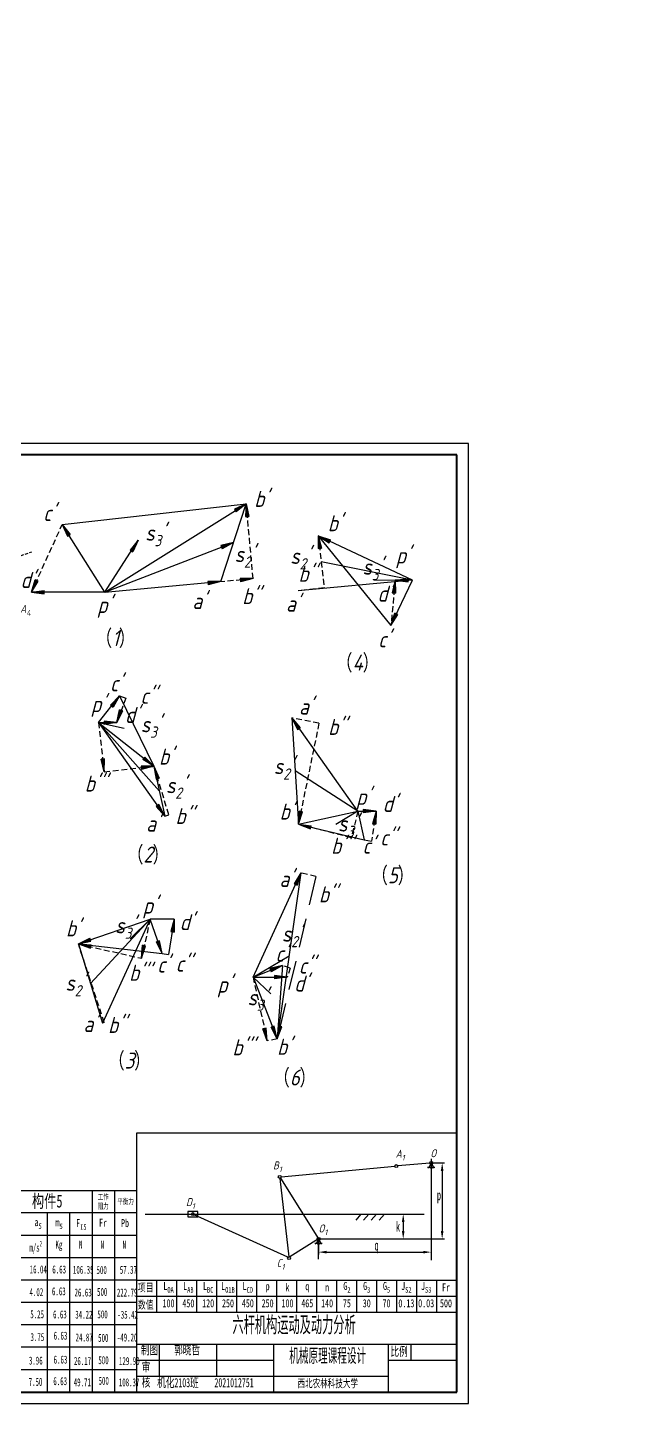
# Model space of a CAD drawing. Header units: millimetres. Extents: x -2889 to 8174, y 2447 to 8478.
# Drawn here: x 2824 to 3083, y 7474 to 8076 of the extents above; entities that cross this region are included whole.
import ezdxf

# ---------------------------------------------------------------- set-up
doc = ezdxf.new("R2010")
doc.units = ezdxf.units.MM
doc.linetypes.add('DASHED', pattern=[19.05, 12.7, -6.35])
doc.linetypes.add('DASHED2', pattern=[9.525, 6.35, -3.175])
for name, color, linetype, lineweight in [('粗实线', 7, 'Continuous', 40), ('细虚线', 255, 'DASHED', 25), ('虚线', 7, 'DASHED2', 0)]:
    doc.layers.add(name, color=color, linetype=linetype, lineweight=lineweight)
doc.layers.add('细实线', color=255, linetype='Continuous')
doc.styles.get("Standard").update_dxf_attribs({"font": 'arial.ttf'})
doc.styles.add('仿宋', font='simfang.ttf', dxfattribs={"width": 0.7})
doc.styles.add('工图', font='hyswlongfangsong.ttf', dxfattribs={"width": 0.7})
doc.styles.add('数字与字母', font='gbeitc.shx')
doc.styles.add('汉字', font='simfang.ttf', dxfattribs={"width": 0.7})
doc.dimstyles.new('721', dxfattribs={"dimtxt": 3.5, "dimasz": 3.5, "dimexe": 1.25, "dimexo": 0.625, "dimtad": 1, "dimtoh": 1, "dimdsep": 46, "dimtxsty": '数字与字母', "dimcen": 2.5, "dimadec": 0, "dimazin": 0, "dimtfac": 1, "dimtmove": 0, "dimatfit": 3, "dimfxl": 1, "dimlwd": 25, "dimlwe": 25, "dimarcsym": 0})
doc.dimstyles.new('AM_ISO$0', dxfattribs={"dimtxt": 3.5, "dimasz": 3.5, "dimexe": 1, "dimexo": 1, "dimgap": 1.5, "dimtad": 1, "dimdsep": 46, "dimtxsty": 'Standard', "dimcen": 0, "dimclrd": 256, "dimclre": 256, "dimclrt": 2, "dimadec": 0, "dimazin": 2, "dimtp": 0.1, "dimtm": 0.1, "dimtfac": 0.71, "dimtdec": 3, "dimtmove": 0, "dimatfit": 3, "dimfxl": 1, "dimlwd": -1, "dimlwe": -1, "dimarcsym": 1})

# ---------------------------------------------------------------- blocks, each defined once
blk = doc.blocks.new('箭头2.0')
at = {"layer": '细实线'}
h = blk.add_hatch(color=0, dxfattribs=at)
h.dxf.hatch_style = 1
h.paths.add_polyline_path([(-0.72, -5.62), (0.72, -5.62), (0, 0)])
at = {"layer": '细实线', "color": 0}
for p, q in [((0, 0), (-0.72, -5.62)), ((0, 0), (0.72, -5.62)), ((-0.72, -5.62), (0.72, -5.62))]:
    blk.add_line(p, q, dxfattribs=at)
blk = doc.blocks.new('*U135')
at = {"layer": '细实线'}
blk.add_line((0, -6.98), (0, 6.98), dxfattribs=at)
blk = doc.blocks.new('*U136')
at = {"layer": '细实线', "color": 0, "linetype": 'ByBlock', "lineweight": -2, "transparency": 16777216}
for p in [(0, 0), (8.75, 0), (17.5, 0), (26.25, 0), (35, 0), (43.75, 0), (52.5, 0), (61.25, 0), (70, 0), (78.75, 0), (87.5, 0), (96.25, 0), (105, 0), (113.75, 0), (122.5, 0), (131.25, 0), (140, 0)]:
    blk.add_blockref('*U135', p, dxfattribs=at)
blk = doc.blocks.new('*D138')
at = {"layer": 'Defpoints', "color": 0, "transparency": 16777216}
for p in [(3642.9, 7736.58), (3642.9, 7736.58), (3627.77, 7695.01), (3551.1, 7683.58), (3642.9, 7630.58)]:
    blk.add_point(p, dxfattribs=at)
at = {"layer": '细实线', "color": 0, "lineweight": 25, "transparency": 16777216}
blk.add_arc((3642.9, 7736.58), 44.24, 214.53415, 265.46585, dxfattribs=at)
at = {"layer": '细实线', "color": 0, "transparency": 16777216}
for points in [[(3605.96, 7711.19), (3606.95, 7711.81), (3604.58, 7714.46)], [(3639.42, 7693.06), (3639.38, 7691.89), (3642.9, 7692.34)]]:
    blk.add_solid(points, dxfattribs=at)
blk = doc.blocks.new('*D140')
at = {"layer": 'Defpoints', "color": 0, "transparency": 16777216}
for p in [(3642.9, 7802.58), (3660.28, 7746.61), (3642.9, 7736.58), (3642.9, 7736.58), (3708.9, 7736.58)]:
    blk.add_point(p, dxfattribs=at)
at = {"layer": '细实线', "color": 0, "lineweight": 25, "transparency": 16777216}
blk.add_arc((3642.9, 7736.58), 20.07, 10.00475, 79.99525, dxfattribs=at)
at = {"layer": '细实线', "color": 0, "transparency": 16777216}
for points in [[(3646.33, 7755.76), (3646.43, 7756.92), (3642.9, 7756.65)], [(3663.24, 7740.11), (3662.08, 7740.01), (3662.97, 7736.58)]]:
    blk.add_solid(points, dxfattribs=at)
blk = doc.blocks.new('*U147')
at = {"layer": '细实线'}
blk.add_line((0.32, 0.34), (-0.32, -0.34), dxfattribs=at)
blk = doc.blocks.new('*U148')
at = {"layer": '细实线', "color": 0, "linetype": 'ByBlock', "lineweight": -2, "transparency": 16777216}
for p in [(0, 0), (0.96, 0), (1.92, 0), (2.87, 0), (3.83, 0)]:
    blk.add_blockref('*U147', p, dxfattribs=at)
blk = doc.blocks.new('旋转机架')
at = {"layer": '细实线', "color": 0}
for p, q in [((-2.5, -2.88), (2.37, -2.88)), ((-0.46, -0.89), (-1.48, -2.88)), ((0.46, -0.89), (1.48, -2.88))]:
    blk.add_line(p, q, dxfattribs=at)
blk.add_circle((0, 0), 1, dxfattribs=at)
blk.add_blockref('*U148', (-1.93, -3.22), dxfattribs=at)
blk = doc.blocks.new('移动副')
at = {"layer": '细实线', "color": 0}
for p, q in [((-3.48, 1.77), (-3.48, -1.88)), ((3.48, 1.77), (-3.48, 1.77)), ((3.48, -1.88), (3.48, 1.77)), ((-3.48, -1.88), (3.48, -1.88))]:
    blk.add_line(p, q, dxfattribs=at)
blk.add_circle((0, 0), 1, dxfattribs=at)
blk = doc.blocks.new('*U142')
at = {"layer": '细实线'}
blk.add_line((1.14, 1.32), (-1.14, -1.32), dxfattribs=at)
blk = doc.blocks.new('*U143')
at = {"layer": '细实线', "color": 0, "linetype": 'ByBlock', "lineweight": -2, "transparency": 16777216}
for p in [(0, 0), (3.42, 0), (6.83, 0), (10.25, 0)]:
    blk.add_blockref('*U142', p, dxfattribs=at)
blk = doc.blocks.new('*D151')
at = {"layer": 'Defpoints', "color": 0, "transparency": 16777216}
for p in [(2987.9, 7556.86), (2987.9, 7545.98), (2988.77, 7545.98)]:
    blk.add_point(p, dxfattribs=at)
at = {"layer": '细实线', "linetype": 'ByBlock', "transparency": 16777216}
for p, q in [((2988.9, 7556.86), (2989.77, 7556.86)), ((2988.77, 7553.36), (2988.77, 7549.48)), ((2988.9, 7545.98), (2989.77, 7545.98))]:
    blk.add_line(p, q, dxfattribs=at)
at = {"layer": '细实线', "transparency": 16777216}
for points in [[(2988.19, 7553.36), (2989.35, 7553.36), (2988.77, 7556.86)], [(2988.19, 7549.48), (2989.35, 7549.48), (2988.77, 7545.98)]]:
    blk.add_solid(points, dxfattribs=at)
blk = doc.blocks.new('*D152')
at = {"layer": 'Defpoints', "color": 0, "transparency": 16777216}
for p in [(3001.03, 7579.26), (3001.03, 7545.98), (3005.81, 7545.98)]:
    blk.add_point(p, dxfattribs=at)
at = {"layer": '细实线', "linetype": 'ByBlock', "transparency": 16777216}
for p, q in [((3002.03, 7579.26), (3006.81, 7579.26)), ((3005.81, 7575.76), (3005.81, 7549.48)), ((3002.03, 7545.98), (3006.81, 7545.98))]:
    blk.add_line(p, q, dxfattribs=at)
at = {"layer": '细实线', "transparency": 16777216}
for points in [[(3005.22, 7575.76), (3006.39, 7575.76), (3005.81, 7579.26)], [(3005.22, 7549.48), (3006.39, 7549.48), (3005.81, 7545.98)]]:
    blk.add_solid(points, dxfattribs=at)
blk = doc.blocks.new('*D153')
at = {"layer": 'Defpoints', "color": 0, "transparency": 16777216}
for p in [(2951.76, 7545.98), (3001.03, 7545.98), (3001.03, 7540.21)]:
    blk.add_point(p, dxfattribs=at)
at = {"layer": '细实线', "linetype": 'ByBlock', "transparency": 16777216}
for p, q in [((2951.76, 7544.98), (2951.76, 7539.21)), ((3001.03, 7544.98), (3001.03, 7539.21)), ((2955.26, 7540.21), (2997.53, 7540.21))]:
    blk.add_line(p, q, dxfattribs=at)
at = {"layer": '细实线', "transparency": 16777216}
for points in [[(2955.26, 7540.79), (2955.26, 7539.62), (2951.76, 7540.21)], [(2997.53, 7540.79), (2997.53, 7539.62), (3001.03, 7540.21)]]:
    blk.add_solid(points, dxfattribs=at)

msp = doc.modelspace()

# ---------------------------------------------------------------- linework, layer by layer
at = {"layer": '粗实线', "color": 0}
for p, q in [((3012.265, 7889), (2448.265, 7889)), ((3012.265, 7479), (3012.265, 7889)), ((2448.265, 7479), (3012.265, 7479))]:
    msp.add_line(p, q, dxfattribs=at)
at = {"layer": '细实线', "color": 0}
for p, q in [((3017.265, 7894), (2423.265, 7894)), ((3017.265, 7474), (3017.265, 7894)), ((2839.659, 7858.557), (2920.095, 7867.627)), ((2858.262, 7828.874), (2920.095, 7867.627)), ((2908.978, 7833.592), (2920.095, 7867.627)), ((2858.262, 7828.874), (2839.659, 7858.557)), ((2858.262, 7828.874), (2872.893, 7851.64)), ((2858.262, 7828.874), (2914.536, 7850.61)), ((2992.791, 7834.1), (2951.604, 7853.615)), ((2951.604, 7853.615), (2983.407, 7814.328)), ((2992.791, 7834.1), (2952.904, 7842.184)), ((2858.262, 7828.874), (2908.166, 7833.517)), ((2992.796, 7834.109), (2942.891, 7829.466)), ((2992.796, 7834.109), (2975.933, 7834.017)), ((2983.407, 7814.328), (2992.762, 7834.106)), ((2992.762, 7834.106), (2985.262, 7834.106)), ((2992.796, 7834.109), (2992.791, 7834.1)), ((2858.262, 7828.874), (2826.193, 7828.874)), ((2855.567, 7771.882), (2864.748, 7783.507)), ((2864.748, 7783.507), (2867.433, 7782.583)), ((2864.748, 7783.507), (2879.789, 7752.752)), ((2855.567, 7771.882), (2884.54, 7730.985)), ((2855.567, 7771.882), (2879.789, 7752.752)), ((2855.567, 7771.882), (2863.593, 7771.882)), ((2855.567, 7771.882), (2866.677, 7769.398)), ((2855.567, 7771.882), (2882.165, 7741.868)), ((2968.996, 7733.067), (2940.023, 7773.965)), ((2940.023, 7773.965), (2942.909, 7727.463)), ((2879.789, 7752.752), (2884.54, 7730.985)), ((2968.996, 7733.067), (2941.466, 7750.714)), ((2942.909, 7727.463), (2968.996, 7733.067)), ((2968.996, 7733.067), (2959.306, 7727.345)), ((2968.996, 7733.067), (2976.89, 7733.067)), ((2968.996, 7733.067), (2971.685, 7720.546)), ((2942.909, 7727.463), (2971.685, 7720.546)), ((2971.685, 7720.546), (2974.877, 7720.053)), ((2923.083, 7660.554), (2944.014, 7706.094)), ((2944.014, 7706.094), (2933.641, 7633.543)), ((2846.707, 7675.017), (2878.135, 7685.915)), ((2851.955, 7657.696), (2878.135, 7685.915)), ((2878.135, 7685.915), (2857.203, 7640.376)), ((2869.402, 7677.255), (2878.135, 7685.915)), ((2883.366, 7670.832), (2878.135, 7685.915)), ((2888.636, 7685.915), (2878.135, 7685.915)), ((2888.636, 7685.915), (2886.079, 7670.385)), ((2846.707, 7675.017), (2883.366, 7670.832)), ((2846.707, 7675.017), (2857.203, 7640.376)), ((2883.366, 7670.832), (2886.078, 7670.385)), ((2923.083, 7660.554), (2938.828, 7669.818)), ((2923.083, 7660.554), (2935.954, 7665.585)), ((2935.954, 7665.585), (2933.641, 7633.543)), ((2923.083, 7660.554), (2933.641, 7633.543)), ((2923.083, 7660.554), (2938.072, 7660.554)), ((2923.083, 7660.554), (2930.893, 7653.227)), ((2872.265, 7567.125), (2872.265, 7592.366)), ((2872.265, 7592.366), (3012.265, 7592.366)), ((3000.397, 7579.199), (2986.378, 7577.894)), ((3001.034, 7580.964), (3001.034, 7536.741)), ((2934.833, 7572.457), (2938.695, 7538.224)), ((2935.101, 7572.55), (2951.755, 7545.979)), ((2935.399, 7573.152), (2985.103, 7577.776)), ((2637.265, 7567.125), (2872.265, 7567.125)), ((2852.682, 7567.125), (2852.682, 7479)), ((2862.473, 7567.125), (2862.473, 7479)), ((2872.265, 7479), (2872.265, 7567.125)), ((2872.265, 7557.333), (2656.848, 7557.333)), ((2833.098, 7557.333), (2833.098, 7479)), ((2842.89, 7557.333), (2842.89, 7479)), ((2875.965, 7556.858), (2892.742, 7556.858)), ((2892.742, 7556.858), (2894.022, 7556.858)), ((2894.022, 7556.858), (2894.547, 7556.858)), ((2894.547, 7556.858), (2899.008, 7556.823)), ((2938.363, 7537.993), (2897.36, 7556.594)), ((2899.008, 7556.858), (2997.907, 7556.858)), ((2872.265, 7547.542), (2656.848, 7547.542)), ((2951.755, 7545.979), (2939.241, 7538.135)), ((2951.755, 7545.979), (3006.094, 7545.979)), ((2951.755, 7537.193), (2951.755, 7545.979)), ((2872.265, 7537.75), (2637.265, 7537.75)), ((2872.265, 7527.958), (2637.265, 7527.958)), ((2872.265, 7528), (3012.265, 7528)), ((2872.265, 7518.167), (2637.265, 7518.167)), ((2872.265, 7521), (3012.265, 7521)), ((2872.265, 7514), (3012.265, 7514)), ((2872.265, 7508.375), (2637.265, 7508.375)), ((2872.265, 7498.583), (2637.265, 7498.583)), ((2872.265, 7500), (3012.265, 7500)), ((2882.265, 7486), (2882.265, 7500)), ((2907.265, 7486), (2907.265, 7500)), ((2932.265, 7479), (2932.265, 7500)), ((2982.265, 7479), (2982.265, 7500)), ((2992.265, 7493), (2992.265, 7500)), ((2872.265, 7488.792), (2637.265, 7488.792)), ((2872.265, 7493), (2932.265, 7493)), ((2982.265, 7493), (3012.265, 7493)), ((2872.265, 7486), (2982.265, 7486)), ((2423.265, 7474), (3017.265, 7474))]:
    msp.add_line(p, q, dxfattribs=at)
for centre in [(2985.74, 7577.835), (2934.762, 7573.093), (2938.876, 7537.61)]:
    msp.add_circle(centre, 0.64, dxfattribs=at)
at = {"layer": '细虚线', "color": 0, "ltscale": 0.2}
for p, q in [((2923.138, 7834.91), (2920.095, 7867.627)), ((2826.193, 7828.874), (2839.659, 7858.557)), ((2951.604, 7853.615), (2954.204, 7830.753)), ((2908.166, 7833.517), (2923.138, 7834.91)), ((2985.262, 7834.106), (2983.407, 7814.328)), ((2954.204, 7830.753), (2942.891, 7829.466)), ((2867.433, 7782.583), (2863.593, 7771.882)), ((2855.567, 7771.882), (2858.003, 7750.294)), ((2951.906, 7771.539), (2940.023, 7773.965)), ((2951.906, 7771.539), (2942.909, 7727.463)), ((2858.003, 7750.294), (2879.789, 7752.752)), ((2886.285, 7731.519), (2879.789, 7752.752)), ((2884.54, 7730.985), (2886.285, 7731.519)), ((2968.996, 7733.067), (2966.012, 7721.503)), ((2976.89, 7733.067), (2974.877, 7720.053)), ((2966.012, 7721.503), (2942.909, 7727.463)), ((2950.626, 7704.511), (2944.014, 7706.094)), ((2878.135, 7685.915), (2874.254, 7668.779)), ((2846.707, 7675.017), (2874.254, 7668.779)), ((2858.034, 7640.649), (2846.707, 7675.017)), ((2939.345, 7664.488), (2935.954, 7665.585)), ((2939.345, 7664.488), (2938.072, 7660.554)), ((2923.083, 7660.554), (2929.287, 7632.577)), ((2858.034, 7640.649), (2857.203, 7640.376)), ((2933.641, 7633.543), (2929.287, 7632.577))]:
    msp.add_line(p, q, dxfattribs=at)
at = {"layer": '细虚线', "color": 0, "ltscale": 0.1}
msp.add_line((2805.401, 7839.649), (2826.4, 7846.57), dxfattribs=at)
at = {"layer": '细虚线', "color": 0}
msp.add_line((2950.626, 7704.511), (2933.641, 7633.543), dxfattribs=at)
at = {"layer": '虚线', "color": 0, "lineweight": -3}
msp.add_arc((2906.732, 7540.408), 25, 229.309386, 229.453205, dxfattribs=at)

# ---------------------------------------------------------------- block references
at = {"layer": '细实线', "color": 0}
for p, rotation in [((2920.095, 7867.627), 302.4392102187659), ((2920.095, 7867.627), 4.683705977984299), ((2839.659, 7858.557), 31.20646270883097), ((2872.893, 7851.64), 327.9531146710796), ((2914.536, 7850.61), 291.0316298577297), ((2951.604, 7853.615), 64.44124201060636), ((2826.193, 7828.874), 156.2677295356182), ((2908.978, 7833.592), 277.3331913221975), ((2923.138, 7834.91), 277.3331913221975), ((2985.262, 7834.106), 353.4996680419741), ((2985.262, 7834.106), 90), ((2826.193, 7828.874), 90), ((2983.407, 7814.328), 154.9935740070511), ((2864.748, 7783.507), 322.0784099328862), ((2863.593, 7771.882), 161.1247153277256), ((2863.593, 7771.882), 270.6427450660389), ((2940.023, 7773.965), 32.9367277442102), ((2858.003, 7750.294), 186.4359484398935), ((2879.789, 7752.752), 276.9711990045515), ((2879.789, 7752.752), 231.74290007375), ((2879.789, 7752.752), 16.57255390792412), ((2884.54, 7730.985), 215.75633470458), ((2942.909, 7727.463), 168.9034621133719), ((2976.89, 7733.067), 270), ((2976.89, 7733.067), 351.6362527560603), ((2942.909, 7727.463), 75.49190586152845), ((2944.014, 7706.094), 335.6177421766736), ((2888.636, 7685.915), 351.7164211023703), ((2846.707, 7675.017), 109.9988659186422), ((2846.707, 7675.017), 78.42197427366418), ((2883.366, 7670.832), 199.4440859676409), ((2874.254, 7668.779), 167.8074152782794), ((2935.954, 7665.585), 291.131549584803), ((2938.072, 7660.554), 270), ((2933.641, 7633.543), 200.3803052611691), ((2933.641, 7633.543), 165.7710379638157), ((2929.287, 7632.577), 192.5046620091777)]:
    msp.add_blockref('箭头2.0', p, dxfattribs=dict(at, rotation=rotation))
at = {"layer": '细实线', "color": 0, "xscale": 0.6399858797724431, "yscale": 0.6399858797724431, "zscale": 0.6399858797724431}
for name, p in [('旋转机架', (3001.034, 7579.258)), ('移动副', (2896.777, 7556.858)), ('旋转机架', (2951.755, 7545.979))]:
    msp.add_blockref(name, p, dxfattribs=at)
at = {"layer": '细实线', "color": 0}
for name, p in [('*U143', (2969.137, 7555.539)), ('*U136', (2872.265, 7520.979))]:
    msp.add_blockref(name, p, dxfattribs=at)
at = {"layer": '细虚线', "color": 0, "rotation": 6.637804016497827}
msp.add_blockref('箭头2.0', (2951.604, 7853.615), dxfattribs=at)

# ---------------------------------------------------------------- texts
at = {"layer": '细实线', "color": 0}
for s, width, gutter_width, insert, char_height, attachment_point, style in [("b'", 13.68078, 35, (2923.643, 7873.219), 7, 1, '数字与字母'), ("c'", 10.49316, 35, (2831.338, 7867.02), 7, 1, '数字与字母'), ("b'", 13.68078, 35, (2955.799, 7862.584), 7, 1, '数字与字母'), ("\\A1;s{\\H0.7x;\\S^ 3;}'", 12.64138, 35, (2875.956, 7858.401), 7, 1, '数字与字母'), ("\\A1;s{\\H0.7x;\\S^ 2;}'", 12.64138, 35, (2915.064, 7849.044), 7, 1, '数字与字母'), ("\\A1;s{\\H0.7x;\\S^ 2;}'", 12.64138, 35, (2939.4, 7848.252), 7, 1, '数字与字母'), ("p'", 14.53177, 35, (2985.615, 7848.483), 7, 1, '数字与字母'), ("\\A1;s{\\H0.7x;\\S^ 3;}'", 12.64138, 35, (2970.941, 7843.532), 7, 1, '数字与字母'), ("d'", 10.49316, 35, (2821.453, 7837.741), 7, 1, '数字与字母'), ("b''", 13.68078, 35, (2942.998, 7840.472), 7, 1, '数字与字母'), ("b''", 13.68078, 35, (2918.381, 7830.66), 7, 1, '数字与字母'), ("d'", 10.49316, 35, (2977.509, 7831.748), 7, 1, '数字与字母'), ("p'", 14.53177, 35, (2855.047, 7826.835), 7, 1, '数字与字母'), ("a'", 12.64138, 35, (2896.588, 7828.534), 7, 1, '数字与字母'), ("a'", 12.64138, 35, (2937.539, 7827.355), 7, 1, '数字与字母'), ('\\A1;A{\\H0.7x;\\S^ 4;}', 3.46803, 17.5, (2821.224, 7823.376), 3.5, 1, '数字与字母'), ('{\\fHYSWLongFangSong|b0|i0|c134|p2;（}1{\\fHYSWLongFangSong|b0|i0|c134|p2;）}', 28.48856, 12.5, (2854.461, 7812.372), 7, 1, '数字与字母'), ("c'", 10.49316, 35, (2977.817, 7811.766), 7, 1, '数字与字母'), ('{\\fHYSWLongFangSong|b0|i0|c134|p2;（}4{\\fHYSWLongFangSong|b0|i0|c134|p2;）}', 28.48856, 12.5, (2959.566, 7801.608), 7, 1, '数字与字母'), ("c'", 10.49316, 35, (2860.57, 7792.523), 7, 1, '数字与字母'), ("p'", 14.53177, 35, (2852.332, 7783.473), 7, 1, '数字与字母'), ("c''", 10.49316, 35, (2873.873, 7787.076), 7, 1, '数字与字母'), ("a'", 12.64138, 35, (2943.231, 7782.366), 7, 1, '数字与字母'), ("d'", 10.49316, 35, (2867.106, 7778.689), 7, 1, '数字与字母'), ("\\A1;s{\\H0.7x;\\S^ 3;}'", 12.64138, 35, (2873.999, 7774.625), 7, 1, '数字与字母'), ("b''", 13.68078, 35, (2955.964, 7773.476), 7, 1, '数字与字母'), ("b'", 13.68078, 35, (2882.008, 7760.47), 7, 1, '数字与字母'), ("\\A1;s{\\H0.7x;\\S^ 2;}'", 12.64138, 35, (2932.175, 7756.297), 7, 1, '数字与字母'), ("b'''", 13.68078, 35, (2849.531, 7748.682), 7, 1, '数字与字母'), ("\\A1;s{\\H0.7x;\\S^ 2;}'", 12.64138, 35, (2885.022, 7747.963), 7, 1, '数字与字母'), ("p'", 14.53177, 35, (2968.276, 7742.907), 7, 1, '数字与字母'), ("d'", 10.49316, 35, (2979.808, 7739.771), 7, 1, '数字与字母'), ("b''", 13.68078, 35, (2889.2, 7734.47), 7, 1, '数字与字母'), ("b'", 13.68078, 35, (2934.765, 7736.423), 7, 1, '数字与字母'), ("a'", 12.64138, 35, (2876.389, 7731.137), 7, 1, '数字与字母'), ("\\A1;s{\\H0.7x;\\S^ 3;}'", 12.64138, 35, (2960.245, 7731.187), 7, 1, '数字与字母'), ("b'''", 13.68078, 35, (2957.283, 7721.482), 7, 1, '数字与字母'), ("c'", 10.49316, 35, (2970.964, 7721.482), 7, 1, '数字与字母'), ("c''", 10.49316, 35, (2978.708, 7725.084), 7, 1, '数字与字母'), ('{\\fHYSWLongFangSong|b0|i0|c134|p2;（}2{\\fHYSWLongFangSong|b0|i0|c134|p2;）}', 28.48856, 12.5, (2868.152, 7717.651), 7, 1, '数字与字母'), ("a'", 12.64138, 35, (2934.655, 7706.955), 7, 1, '数字与字母'), ('{\\fHYSWLongFangSong|b0|i0|c134|p2;（}5{\\fHYSWLongFangSong|b0|i0|c134|p2;）}', 28.48856, 12.5, (2975.037, 7708.582), 7, 1, '数字与字母'), ("b''", 13.68078, 35, (2951.9, 7700.208), 7, 1, '数字与字母'), ("p'", 14.53177, 35, (2874.944, 7695.31), 7, 1, '数字与字母'), ("b'", 13.68078, 35, (2841.306, 7685.338), 7, 1, '数字与字母'), ("\\A1;s{\\H0.7x;\\S^ 3;}'", 12.64138, 35, (2862.885, 7686.648), 7, 1, '数字与字母'), ("d'", 10.49316, 35, (2891.04, 7688.079), 7, 1, '数字与字母'), ("\\A1;s{\\H0.7x;\\S^ 2;}'", 12.64138, 35, (2935.663, 7682.985), 7, 1, '数字与字母'), ("c'", 10.49316, 35, (2932.93, 7674.284), 7, 1, '数字与字母'), ("c'", 10.49316, 35, (2881.183, 7669.503), 7, 1, '数字与字母'), ("c''", 10.49316, 35, (2889.293, 7669.877), 7, 1, '数字与字母'), ("c''", 10.49316, 35, (2943.099, 7669.038), 7, 1, '数字与字母'), ("\\A1;s{\\H0.7x;\\S^ 2;}'", 12.64138, 35, (2841.035, 7661.504), 7, 1, '数字与字母'), ("b'''", 13.68078, 35, (2868.941, 7665.912), 7, 1, '数字与字母'), ("d'", 10.49316, 35, (2941.095, 7661.22), 7, 1, '数字与字母'), ("p'", 14.53177, 35, (2907.555, 7660.773), 7, 1, '数字与字母'), ("\\A1;s{\\H0.7x;\\S^ 3;}'", 12.64138, 35, (2920.713, 7655.158), 7, 1, '数字与字母'), ("a'", 12.64138, 35, (2848.966, 7643.489), 7, 1, '数字与字母'), ("b''", 13.68078, 35, (2859.716, 7643.086), 7, 1, '数字与字母'), ("b'''", 13.68078, 35, (2914.094, 7633.281), 7, 1, '数字与字母'), ("b'", 13.68078, 35, (2933.641, 7633.543), 7, 1, '数字与字母'), ('{\\fHYSWLongFangSong|b0|i0|c134|p2;（}3{\\fHYSWLongFangSong|b0|i0|c134|p2;）}', 28.48856, 12.5, (2859.953, 7627.503), 7, 1, '数字与字母'), ('{\\fHYSWLongFangSong|b0|i0|c134|p2;（}6{\\fHYSWLongFangSong|b0|i0|c134|p2;）}', 28.48856, 12.5, (2932.152, 7620.109), 7, 1, '数字与字母'), ('\\A1;A{\\H0.7x;\\S^ 1;}', 3.46803, 17.5, (2985.449, 7585.019), 3.5, 1, '数字与字母'), ('\\A1;O', 3.46803, 17.5, (3000.642, 7585.213), 3.5, 1, '数字与字母'), ('\\A1;B{\\H0.7x;\\S^ 1;}', 3.46803, 17.5, (2931.844, 7579.908), 3.5, 1, '数字与字母'), ('p', 2.42242, 12.5, (3003.499, 7567.408), 4.5, 1, '工图'), ('工作阻力', 6.99405, 8.743, (2857.577, 7562.229), 2.4479, 5, '汉字'), ('平衡力', 6.99405, 8.743, (2867.369, 7562.229), 2.4479, 5, '汉字'), ('\\A1;D{\\H0.7x;\\S^ 1;}', 3.46803, 17.5, (2893.774, 7563.822), 3.5, 1, '数字与字母'), ('\\A1;a{\\H0.7x;\\S^ 5;}', 7.25911, 17.5, (2829.114, 7552.723), 3.5, 5, '汉字'), ('\\A1;F{\\H0.7x;\\S^ I5;}', 6.7502, 17.5, (2848.02, 7552.32), 3.5, 5, '汉字'), ('Fr', 6.88072, 17.5, (2857.468, 7553.043), 3.5, 5, '汉字'), ('Pb', 5.88945, 17.5, (2867.119, 7552.877), 3.5, 5, '汉字'), ('\\A1;\\pxqc;m{\\H0.7x;\\S^ 5;}', 7.43293, 17.5, (2838.295, 7552.632), 3.5, 5, '汉字'), ('\\A1;O{\\H0.7x;\\S^ 1;}', 3.46803, 17.5, (2951.723, 7552.316), 3.5, 1, '数字与字母'), ('k', 2.42242, 12.5, (2985.567, 7553.669), 4.5, 1, '工图'), ('\\A1;m/s{\\H0.7x;\\S2^ ;}', 7.9033, 17.5, (2825.284, 7545.137), 3.5, 1, '工图'), ('Kg', 7.73291, 17.5, (2836.724, 7545.271), 3.5, 1, '工图'), ('N', 10.12403, 17.5, (2847, 7545.271), 3.5, 1, '工图'), ('N', 10.12403, 17.5, (2856.412, 7545.254), 3.5, 1, '工图'), ('N', 10.12403, 17.5, (2866.06, 7545.168), 3.5, 1, '工图'), ('q', 2.42242, 12.5, (2976.228, 7545.43), 4.5, 1, '工图'), ('\\A1;C{\\H0.7x;\\S^ 1;}', 3.46803, 17.5, (2933.425, 7537.208), 3.5, 1, '数字与字母'), ('16.04', 8.09135, 12.5, (2825.426, 7534.428), 3.5, 1, '工图'), ('6.63', 8.09135, 12.5, (2835.329, 7534.386), 3.5, 1, '工图'), ('106.35', 8.09135, 12.5, (2844.356, 7534.259), 3.5, 1, '工图'), ('500', 8.09135, 12.5, (2854.663, 7534.131), 3.5, 1, '工图'), ('57.37', 8.09135, 12.5, (2864.834, 7534.228), 3.5, 1, '工图'), ('4.02', 8.09135, 12.5, (2825.359, 7524.484), 3.5, 1, '工图'), ('6.63', 8.09135, 12.5, (2835.184, 7524.835), 3.5, 1, '工图'), ('26.63', 8.09135, 12.5, (2845.053, 7524.315), 3.5, 1, '工图'), ('500', 8.09135, 12.5, (2854.898, 7524.562), 3.5, 1, '工图'), ('222.79', 8.09135, 12.5, (2863.539, 7524.284), 3.5, 1, '工图'), ('项目', 10, 12.5, (2876.147, 7524.534), 3.5, 5, '仿宋'), ('\\A1;L{\\H0.7x;\\S^ OA;}', 10, 12.5, (2886.147, 7524.819), 3.5, 5, '仿宋'), ('\\A1;L{\\H0.7x;\\S^ AB;}', 10, 12.5, (2894.813, 7524.819), 3.5, 5, '仿宋'), ('\\A1;L{\\H0.7x;\\S^ BC;}', 10, 12.5, (2903.48, 7524.819), 3.5, 5, '仿宋'), ('\\A1;L{\\H0.7x;\\S^ O1B;}', 10, 12.5, (2912.147, 7524.819), 3.5, 5, '仿宋'), ('\\A1;L{\\H0.7x;\\S^ CD;}', 10, 12.5, (2920.813, 7524.819), 3.5, 5, '仿宋'), ('\\A1;p', 10, 12.5, (2929.48, 7524.819), 3.5, 5, '仿宋'), ('\\A1;k', 10, 12.5, (2938.147, 7524.819), 3.5, 5, '仿宋'), ('\\A1;q', 10, 12.5, (2946.813, 7524.819), 3.5, 5, '仿宋'), ('\\A1;n', 10, 12.5, (2955.48, 7524.819), 3.5, 5, '仿宋'), ('\\A1;G{\\H0.7x;\\S^ 2;}', 10, 12.5, (2964.147, 7524.819), 3.5, 5, '仿宋'), ('\\A1;G{\\H0.7x;\\S^ 3;}', 10, 12.5, (2972.813, 7524.819), 3.5, 5, '仿宋'), ('\\A1;G{\\H0.7x;\\S^ 5;}', 10, 12.5, (2981.48, 7524.819), 3.5, 5, '仿宋'), ('\\A1;J{\\H0.7x;\\S^ S2;}', 10, 12.5, (2990.147, 7524.819), 3.5, 5, '仿宋'), ('\\A1;J{\\H0.7x;\\S^ S3;}', 10, 12.5, (2998.813, 7524.819), 3.5, 5, '仿宋'), ('\\A1;Fr', 10, 12.5, (3007.48, 7524.819), 3.5, 5, '仿宋'), ('\\pxsm1.5,qc;数值', 10, 12.5, (2876.147, 7516.992), 3.5, 5, '仿宋'), ('\\A1;100', 10, 12.5, (2886.147, 7517.819), 3.5, 5, '仿宋'), ('\\A1;450', 10, 12.5, (2894.813, 7517.819), 3.5, 5, '仿宋'), ('\\A1;120', 10, 12.5, (2903.48, 7517.819), 3.5, 5, '仿宋'), ('\\A1;250', 10, 12.5, (2912.147, 7517.819), 3.5, 5, '仿宋'), ('\\A1;450', 10, 12.5, (2920.813, 7517.819), 3.5, 5, '仿宋'), ('\\A1;250', 10, 12.5, (2929.48, 7517.819), 3.5, 5, '仿宋'), ('\\A1;100', 10, 12.5, (2938.147, 7517.819), 3.5, 5, '仿宋'), ('\\A1;465', 10, 12.5, (2946.813, 7517.819), 3.5, 5, '仿宋'), ('\\A1;140', 10, 12.5, (2955.48, 7517.819), 3.5, 5, '仿宋'), ('\\A1;75', 10, 12.5, (2964.147, 7517.819), 3.5, 5, '仿宋'), ('\\A1;30', 10, 12.5, (2972.813, 7517.819), 3.5, 5, '仿宋'), ('\\A1;70', 10, 12.5, (2981.48, 7517.819), 3.5, 5, '仿宋'), ('\\A1;0.13', 10, 12.5, (2990.147, 7517.819), 3.5, 5, '仿宋'), ('\\A1;0.03', 10, 12.5, (2998.813, 7517.819), 3.5, 5, '仿宋'), ('\\A1;500', 10, 12.5, (3007.48, 7517.819), 3.5, 5, '仿宋'), ('5.25', 8.09135, 12.5, (2825.683, 7514.784), 3.5, 1, '工图'), ('6.63', 8.09135, 12.5, (2835.655, 7514.714), 3.5, 1, '工图'), ('34.22', 8.09135, 12.5, (2845.377, 7514.615), 3.5, 1, '工图'), ('500', 8.09135, 12.5, (2855.047, 7514.742), 3.5, 1, '工图'), ('-35.42', 8.09135, 12.5, (2863.759, 7514.584), 3.5, 1, '工图'), ('六杆机构运动及动力分析', 58.91655, 12.5, (2914.104, 7512.004), 7, 1, '工图'), ('3.75', 8.09135, 12.5, (2825.794, 7504.82), 3.5, 1, '工图'), ('6.63', 8.09135, 12.5, (2835.89, 7505.417), 3.5, 1, '工图'), ('24.87', 8.09135, 12.5, (2845.488, 7504.651), 3.5, 1, '工图'), ('500', 8.09135, 12.5, (2855.365, 7504.472), 3.5, 1, '工图'), ('-49.20', 8.09135, 12.5, (2863.546, 7504.62), 3.5, 1, '工图'), ('郭晓哲', 18.6999, 12.5, (2888.591, 7499.478), 4, 1, '工图'), ('3.96', 8.09135, 12.5, (2825.089, 7494.52), 3.5, 1, '工图'), ('6.63', 8.09135, 12.5, (2835.89, 7494.943), 3.5, 1, '工图'), ('26.17', 8.09135, 12.5, (2844.783, 7494.351), 3.5, 1, '工图'), ('500', 8.09135, 12.5, (2855.45, 7494.69), 3.5, 1, '工图'), ('129.90', 8.09135, 12.5, (2864.497, 7494.32), 3.5, 1, '工图'), ('制图', 7.24014, 12.5, (2874.045, 7499.433), 4, 1, '工图'), ('机械原理课程设计', 34.94885, 12.5, (2938.945, 7497.964), 6, 1, '工图'), ('比例', 8.31894, 12.5, (2983.194, 7498.803), 4, 1, '工图'), ('审核', 6.26652, 12.5, (2874.419, 7492.021), 4, 1, '工图'), ('7.50', 7.28384, 12.5, (2824.993, 7485.207), 3.5, 1, '工图'), ('6.63', 8.09135, 12.5, (2835.773, 7485.527), 3.5, 1, '工图'), ('49.71', 8.09135, 12.5, (2844.687, 7485.038), 3.5, 1, '工图'), ('500', 8.09135, 12.5, (2855.551, 7485.685), 3.5, 1, '工图'), ('108.37', 8.09135, 12.5, (2864.402, 7485.006), 3.5, 1, '工图'), ('机化2103班    2021012751', 45.62105, 12.5, (2881.169, 7485.132), 4, 1, '工图'), ('西北农林科技大学', 35.16905, 12.5, (2942.552, 7484.562), 3.5, 1, '工图')]:
    msp.add_mtext_dynamic_manual_height_columns(s, width=width, gutter_width=gutter_width, heights=[0], dxfattribs=dict(at, insert=insert, char_height=char_height, attachment_point=attachment_point, style=style))
at = {"layer": '细实线', "color": 0, "lineweight": -3, "insert": (2833.098, 7562.229), "char_height": 5.59524, "attachment_point": 5, "style": '汉字'}
msp.add_mtext_dynamic_manual_height_columns('\\pxqc;{\\fSimSun|b0|i0|c134|p34;构件5}', width=31.5434, gutter_width=8.743, heights=[0], dxfattribs=at)

# ---------------------------------------------------------------- dimensions: what is measured, and where the dimension line sits
at = {"layer": '细实线', "color": 0}
for base, line1, line2, picture, middle in [((3627.766, 7695.006), ((3642.897, 7736.577), (3551.098, 7683.577)), ((3642.897, 7736.577), (3642.897, 7630.577)), '*D138', (-705.765, 8477.953)), ((3660.278, 7746.612), ((3642.897, 7736.577), (3708.897, 7736.577)), ((3642.897, 7736.577), (3642.897, 7802.577)), '*D140', (-2889.474, 8065.889))]:
    dim = msp.add_angular_dim_2l(base=base, line1=line1, line2=line2, text=' ', dimstyle='721', override={"dimtol": 0, "dimlim": 0, "dimtp": 0.1, "dimtm": 0.1, "dimtfac": 0.71, "dimtdec": 3, "dimtolj": 0, "dimtzin": 8}, dxfattribs=at)
    dim.commit()
    dim.dimension.update_dxf_attribs({"geometry": picture, "text_midpoint": middle})
dim = msp.add_linear_dim(base=(3005.805, 7545.979), p1=(3001.034, 7579.258), p2=(3001.034, 7545.979), angle=270, text=' ', dimstyle='AM_ISO$0', dxfattribs=at)
dim.commit()
dim.dimension.update_dxf_attribs({"geometry": '*D152', "text_midpoint": (3005.805, 7562.618), "dimtype": 161})
for p1, p2, distance, picture, middle in [((2987.902, 7556.858), (2987.902, 7545.979), 0.869, '*D151', (2988.771, 7551.418)), ((2951.755, 7545.979), (3001.034, 7545.979), -5.772, '*D153', (2976.394, 7540.207))]:
    dim = msp.add_aligned_dim(p1=p1, p2=p2, distance=distance, text=' ', dimstyle='AM_ISO$0', override={"dimpost": ''}, dxfattribs=at)
    dim.commit()
    dim.dimension.update_dxf_attribs({"geometry": picture, "text_midpoint": middle})

doc.saveas('drawing.dxf')
